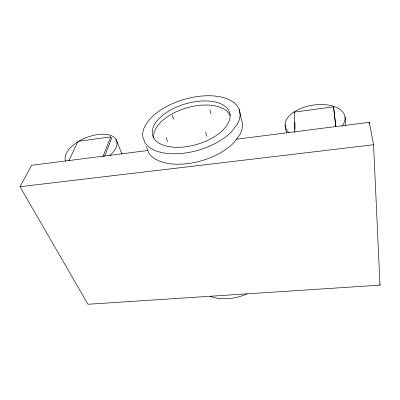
<?xml version="1.0" encoding="UTF-8"?>
<svg xmlns="http://www.w3.org/2000/svg" width="400" height="400" viewBox="0 0 400 400"><rect width="100%" height="100%" fill="white"/><g stroke="black" fill="none" stroke-linecap="round" stroke-linejoin="round"><path stroke-width="0.6" d="M104.575 156.305L111.525 138.705L110.78 136.89L77.965 141.32L68.84 160.84M102.83 156.855L110.78 136.89M236.45 139.215L369.26 122.305L373.555 144.775L380 285.145L87.955 304.26L20 186.71L31.61 165.29L147.85 150.495M294.77 132.44L294.425 112.1L333.605 106.81L335.825 126.605M20 186.71L373.555 144.775M116 139.34L122.02 154.18M146.395 146.68L148.9 153.245A49.51 26.735 -16.5 0 0 187.885 163.605A49.51 26.735 -16.5 0 0 234 142.51L239.87 134.625A49.51 26.735 -16.5 0 0 241.455 119.84L239.115 109.385M166.17 137.51L167.5 141.485M172.305 115.02L173.61 119.14M205.655 132.31L206.785 136.375M209.855 109.74L210.965 113.955M285.095 124.845L286.4 132.72M379.81 283.92L380 285.145M294.425 112.1L294.575 113.11M333.805 108.875L335.8 126.68M333.605 106.81L333.755 108.36M345.055 117.02L345.765 125.59M369.26 122.305L369.32 123.555M294.87 122.075L295 129.42M78.695 141.315A27.465 13.955 -22 0 1 111.78 135.83A27.465 13.955 -22 0 1 109.755 155.58M65.7 161.185A27.465 13.955 -22 0 1 77.66 141.95M289.06 132.77A30.285 16.6 -9 0 1 314.215 104.945A30.285 16.6 -9 0 1 342.025 126.035M153.75 137.995A39.91 21.185 -16.5 0 1 186.73 107.855A39.91 21.185 -16.5 0 1 230.24 115.81M247 293.87A40.295 29.38 -16.6 0 1 210.21 296.38M237.42 124.02L231.425 131.87A50.215 26.385 -16.5 0 1 184.575 153.105A50.215 26.385 -16.5 0 1 145.19 143.125L142.715 136.645A50.215 26.385 -16.5 0 1 197.89 96.465A50.215 26.385 -16.5 0 1 237.42 124.02M169.135 146.655A40.14 21.07 -16.5 0 0 230 117.705A40.14 21.07 -16.5 0 0 174.345 108.075A40.14 21.07 -16.5 0 0 169.135 146.655"/></g></svg>
